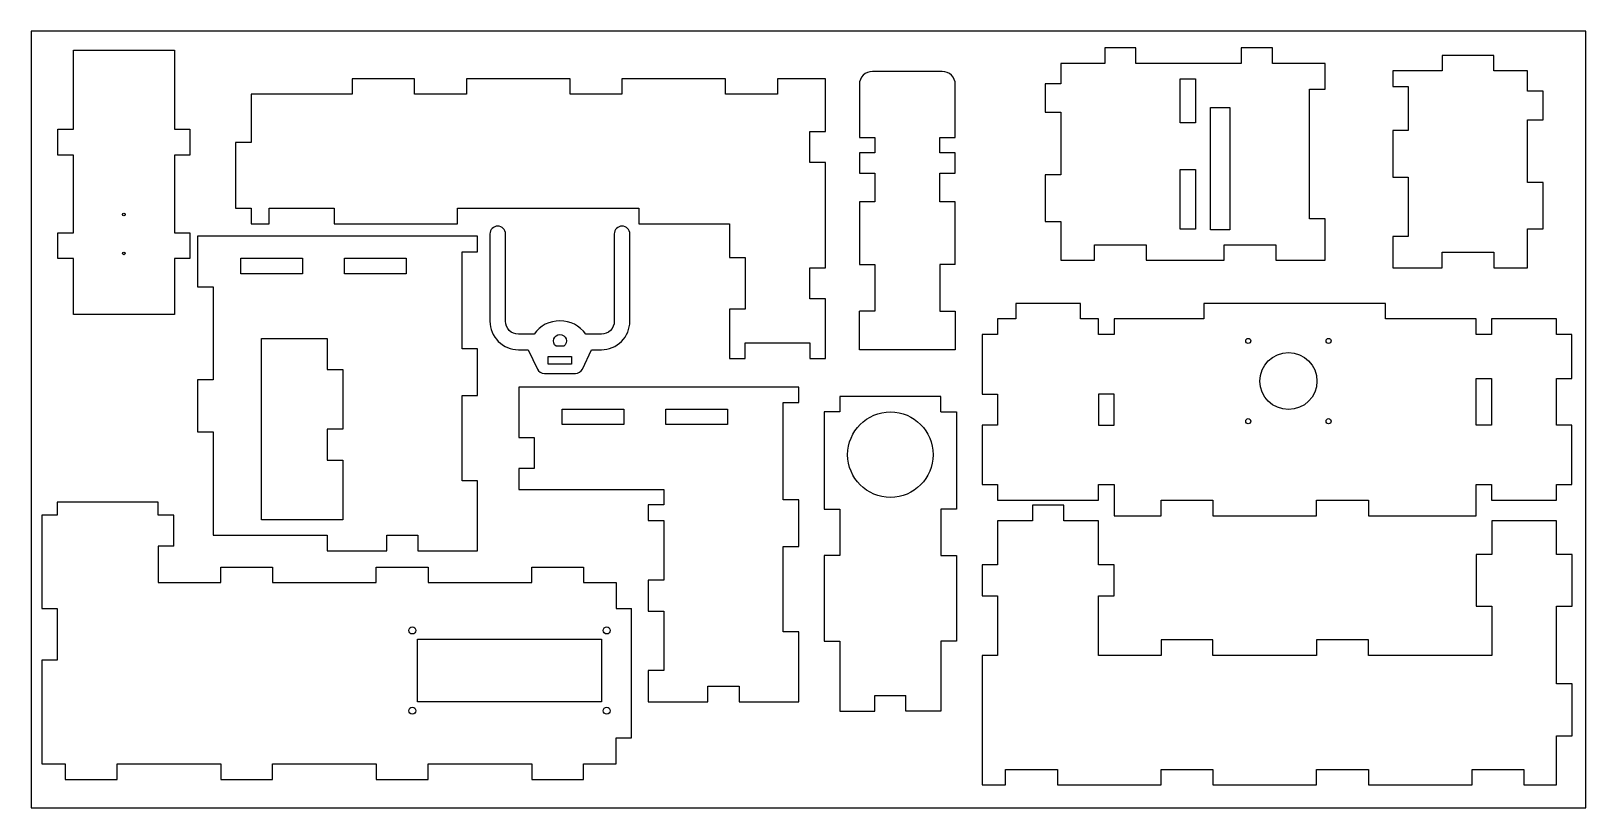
# Model space of a CAD drawing. Header units: millimetres. Extents: x 33707 to 34307, y 1890 to 2190.
import ezdxf

# ---------------------------------------------------------------- set-up
doc = ezdxf.new("R2010")
doc.units = ezdxf.units.MM

msp = doc.modelspace()

# ---------------------------------------------------------------- linework, layer by layer
at = {"color": 3}
msp.add_lwpolyline([(34306.6, 2189.81), (33706.6, 2189.81), (33706.6, 1889.81), (34306.6, 1889.81)], close=True, dxfattribs=at)
at = {"color": 3, "transparency": 33554687}
for points in [[(33761.92, 2111.95), (33767.92, 2111.95), (33767.92, 2101.95), (33761.92, 2101.95), (33761.92, 2080.42), (33722.92, 2080.42), (33722.92, 2101.95), (33716.92, 2101.95), (33716.92, 2111.95), (33722.92, 2111.95), (33722.92, 2141.95), (33716.92, 2141.95), (33716.92, 2151.95), (33722.92, 2151.95), (33722.92, 2182.47), (33761.92, 2182.47), (33761.92, 2151.95), (33767.92, 2151.95), (33767.92, 2141.95), (33761.92, 2141.95)], [(34155.98, 2154.32), (34149.98, 2154.32), (34149.98, 2171.32), (34155.98, 2171.32)], [(34169.19, 2113.12), (34161.73, 2113.12), (34161.73, 2160.29), (34169.19, 2160.29)], [(34155.98, 2113.32), (34149.98, 2113.32), (34149.98, 2136.32), (34155.98, 2136.32)], [(33872.92, 2049.1), (33878.92, 2049.1), (33878.92, 2067.1), (33872.92, 2067.1), (33872.92, 2104.6), (33878.92, 2104.6), (33878.92, 2110.6), (33770.86, 2110.6), (33770.86, 2091.1), (33776.86, 2091.1), (33776.86, 2055.1), (33770.86, 2055.1), (33770.86, 2035.1), (33776.86, 2035.1), (33776.86, 1995.1), (33820.86, 1995.1), (33820.86, 1989.1), (33843.89, 1989.1), (33843.89, 1995.1), (33855.89, 1995.1), (33855.89, 1989.1), (33878.92, 1989.1), (33878.92, 2016.09), (33872.92, 2016.09)], [(33811.38, 2102.1), (33811.38, 2096.1), (33787.58, 2096.1), (33787.58, 2102.1)], [(33851.38, 2102.1), (33851.38, 2096.1), (33827.58, 2096.1), (33827.58, 2102.1)], [(34229.22, 2078.65), (34229.22, 2084.64), (34159.22, 2084.64), (34159.22, 2078.65), (34124.56, 2078.65), (34124.56, 2072.65), (34118.56, 2072.65), (34118.56, 2078.65), (34111.56, 2078.65), (34111.56, 2084.65), (34086.56, 2084.65), (34086.56, 2078.65), (34079.56, 2078.65), (34079.56, 2072.65), (34073.56, 2072.65), (34073.56, 2049.65), (34079.56, 2049.65), (34079.56, 2037.65), (34073.56, 2037.65), (34073.56, 2014.65), (34079.56, 2014.65), (34079.56, 2008.65), (34118.56, 2008.65), (34118.56, 2014.65), (34124.56, 2014.65), (34124.56, 2002.65), (34142.67, 2002.65), (34142.67, 2008.65), (34162.67, 2008.65), (34162.67, 2002.65), (34202.67, 2002.65), (34202.67, 2008.65), (34222.67, 2008.65), (34222.67, 2002.65), (34264.22, 2002.65), (34264.22, 2014.65), (34270.22, 2014.65), (34270.22, 2008.65), (34295.22, 2008.65), (34295.22, 2014.65), (34301.22, 2014.65), (34301.22, 2037.65), (34295.22, 2037.65), (34295.22, 2055.65), (34301.22, 2055.65), (34301.22, 2072.63), (34295.22, 2072.63), (34295.22, 2078.65), (34270.22, 2078.65), (34270.22, 2072.65), (34264.22, 2072.65), (34264.22, 2078.65)], [(33795.51, 2071.1), (33820.86, 2071.1), (33820.86, 2059.1), (33826.86, 2059.1), (33826.86, 2036.1), (33820.86, 2036.1), (33820.86, 2024.1), (33826.86, 2024.1), (33826.86, 2001.1), (33795.51, 2001.1)], [(34270.22, 2055.65), (34270.22, 2037.65), (34264.22, 2037.65), (34264.22, 2055.65)], [(34124.56, 2049.65), (34118.56, 2049.65), (34118.56, 2037.65), (34124.56, 2037.65)], [(33935.3, 2043.83), (33935.3, 2037.83), (33911.5, 2037.83), (33911.5, 2043.83)], [(33975.3, 2043.83), (33975.3, 2037.83), (33951.5, 2037.83), (33951.5, 2043.83)], [(33926.73, 1954.95), (33926.73, 1930.75), (33855.73, 1930.75), (33855.73, 1954.95)]]:
    msp.add_lwpolyline(points, close=True, dxfattribs=at)
for points in [[(34186.95, 2101.32), (34205.98, 2101.32), (34205.98, 2117.32), (34199.98, 2117.32), (34199.98, 2167.32), (34205.98, 2167.32), (34205.98, 2177.32), (34185.6, 2177.32), (34185.6, 2183.32), (34173.6, 2183.32), (34173.6, 2177.32), (34132.97, 2177.32), (34132.97, 2183.32), (34120.97, 2183.32), (34120.97, 2177.32), (34103.93, 2177.32), (34103.93, 2169.5), (34097.93, 2169.5), (34097.93, 2158.47), (34103.93, 2158.47), (34103.93, 2134.29), (34097.93, 2134.29), (34097.93, 2116.29), (34103.93, 2116.29)], [(34284.13, 2098.44), (34284.13, 2113.4), (34290.13, 2113.4), (34290.13, 2131.4), (34284.13, 2131.4), (34284.13, 2155.59), (34290.13, 2155.59), (34290.13, 2166.61), (34284.13, 2166.61), (34284.13, 2174.44), (34271.11, 2174.44), (34271.11, 2180.44), (34251.11, 2180.44), (34251.11, 2174.44), (34232.08, 2174.44)], [(34232.08, 2174.44), (34232.08, 2168.44), (34238.08, 2168.44), (34238.08, 2151.44), (34232.08, 2151.44), (34232.08, 2133.44), (34238.08, 2133.44), (34238.08, 2110.44), (34232.08, 2110.44), (34232.08, 2098.44), (34251.11, 2098.44), (34251.11, 2104.44), (34271.11, 2104.44), (34271.11, 2098.44), (34284.13, 2098.44)], [(33934.61, 2171.42), (33934.61, 2165.42), (33914.61, 2165.42), (33914.61, 2171.42), (33874.61, 2171.42), (33874.61, 2165.42), (33854.61, 2165.42), (33854.61, 2171.42), (33830.5, 2171.42), (33830.5, 2165.42), (33791.5, 2165.42), (33791.5, 2146.77), (33785.5, 2146.77), (33785.5, 2121.42), (33791.5, 2121.42), (33791.5, 2115.42), (33798.5, 2115.42)], [(34013.16, 2063.37), (34013.16, 2086.4), (34007.16, 2086.4), (34007.16, 2098.4), (34013.16, 2098.4), (34013.16, 2139.03), (34007.16, 2139.03), (34007.16, 2151.03), (34013.16, 2151.03), (34013.16, 2171.42), (33994.61, 2171.42), (33994.61, 2165.42), (33974.61, 2165.42), (33974.61, 2171.42), (33934.61, 2171.42)], [(34032.24, 2148.75), (34032.24, 2142.75), (34026.24, 2142.75), (34026.24, 2134.93), (34032.24, 2134.93), (34032.24, 2123.9), (34026.24, 2123.9), (34026.24, 2099.69), (34032.24, 2099.69), (34032.24, 2081.69), (34026.24, 2081.69)], [(33798.5, 2115.42), (33798.5, 2121.42), (33823.5, 2121.42), (33823.5, 2115.42), (33871.16, 2115.42), (33871.16, 2121.42), (33941.16, 2121.42), (33941.16, 2115.42), (33976.16, 2115.42), (33976.16, 2102.39), (33982.16, 2102.39), (33982.16, 2082.39), (33976.16, 2082.39), (33976.16, 2063.37), (33982.16, 2063.37), (33982.16, 2069.37), (34007.16, 2069.37), (34007.16, 2063.37), (34013.16, 2063.37)], [(34103.93, 2116.29), (34103.93, 2101.32), (34116.95, 2101.32), (34116.95, 2107.32), (34136.95, 2107.32), (34136.95, 2101.32), (34166.95, 2101.32), (34166.95, 2107.32), (34186.95, 2107.32), (34186.95, 2101.32)], [(34063.24, 2099.69), (34057.24, 2099.69), (34057.24, 2081.69), (34063.24, 2081.69), (34063.24, 2066.75), (34026.24, 2066.75), (34026.24, 2081.69)], [(34002.84, 2052.33), (33894.79, 2052.33), (33894.79, 2032.83), (33900.79, 2032.83), (33900.79, 2020.83), (33894.79, 2020.83), (33894.79, 2012.83), (33950.79, 2012.83), (33950.79, 2006.83), (33944.79, 2006.83), (33944.79, 2000.83), (33950.79, 2000.83), (33950.79, 1977.83), (33944.79, 1977.83), (33944.79, 1965.83), (33950.79, 1965.83), (33950.79, 1942.83), (33944.79, 1942.83), (33944.79, 1930.83), (33967.81, 1930.83), (33967.81, 1936.83), (33979.81, 1936.83)], [(33979.81, 1936.83), (33979.81, 1930.83), (34002.84, 1930.83), (34002.84, 1957.81), (33996.84, 1957.81), (33996.84, 1990.83), (34002.84, 1990.83), (34002.84, 2008.83), (33996.84, 2008.83), (33996.84, 2046.33), (34002.84, 2046.33), (34002.84, 2052.33)], [(34057.71, 2042.73), (34057.71, 2048.73), (34018.71, 2048.73), (34018.71, 2042.73), (34012.71, 2042.73), (34012.71, 2005.23), (34018.71, 2005.23), (34018.71, 1987.23), (34012.71, 1987.23), (34012.71, 1954.21), (34018.71, 1954.21), (34018.71, 1927.23), (34032.21, 1927.23), (34032.21, 1933.23), (34044.21, 1933.23)], [(34057.71, 2042.73), (34063.71, 2042.73), (34063.71, 2005.23), (34057.71, 2005.23), (34057.71, 1987.23), (34063.71, 1987.23), (34063.71, 1954.21), (34057.71, 1954.21), (34057.71, 1927.23), (34044.21, 1927.23), (34044.21, 1933.23)], [(33761.69, 1990.85), (33761.69, 2002.85), (33755.69, 2002.85), (33755.69, 2007.85), (33716.69, 2007.85), (33716.69, 2002.85), (33710.69, 2002.85), (33710.69, 1966.85), (33716.69, 1966.85), (33716.69, 1946.85), (33710.69, 1946.85), (33710.69, 1906.85), (33719.8, 1906.85), (33719.8, 1900.85), (33739.8, 1900.85), (33739.8, 1906.85), (33779.8, 1906.85)], [(33761.69, 1990.85), (33755.69, 1990.85), (33755.69, 1976.85), (33779.8, 1976.85), (33779.8, 1982.85), (33799.8, 1982.85), (33799.8, 1976.85), (33839.8, 1976.85), (33839.8, 1982.85), (33859.8, 1982.85), (33859.8, 1976.85), (33899.8, 1976.85), (33899.8, 1982.85), (33919.8, 1982.85), (33919.8, 1976.85), (33932.35, 1976.85), (33932.35, 1966.85), (33938.35, 1966.85)], [(33779.8, 1906.85), (33779.8, 1900.85), (33799.8, 1900.85), (33799.8, 1906.85), (33839.8, 1906.85), (33839.8, 1900.85), (33859.8, 1900.85), (33859.8, 1906.85), (33899.8, 1906.85), (33899.8, 1900.85), (33919.8, 1900.85), (33919.8, 1906.85), (33932.35, 1906.85), (33932.35, 1916.85), (33938.35, 1916.85), (33938.35, 1966.85)]]:
    msp.add_lwpolyline(points, dxfattribs=at)
msp.add_lwpolyline([(34063.24, 2099.69), (34063.24, 2123.9), (34057.24, 2123.9), (34057.24, 2134.93), (34063.24, 2134.93), (34063.24, 2142.75), (34057.24, 2142.75), (34057.24, 2148.75), (34063.24, 2148.75), (34063.24, 2169.23, 0.414214), (34058.24, 2174.23), (34031.24, 2174.23, 0.414214), (34026.24, 2169.23), (34026.24, 2148.75), (34032.24, 2148.75)], format="xyb", dxfattribs=at)
at = {"color": 200, "transparency": 33554687}
for points in [[(33883.68, 2077.76, 0.414214), (33894.68, 2066.76), (33898.47, 2066.76), (33901.99, 2059.31, 0.29015), (33904.7, 2057.6), (33916.63, 2057.6, 0.29015), (33919.35, 2059.31), (33922.86, 2066.76), (33926.66, 2066.76, 0.414214), (33937.66, 2077.76), (33937.66, 2111.48, 1), (33931.66, 2111.48), (33931.66, 2077.76, -0.414214), (33926.66, 2072.76), (33920.64, 2072.76, 0.5188), (33900.69, 2072.76), (33894.68, 2072.76, -0.414214), (33889.68, 2077.76), (33889.68, 2111.48, 1), (33883.68, 2111.48)], [(33912.17, 2068.14), (33909.17, 2068.14, -3)]]:
    msp.add_lwpolyline(points, format="xyb", close=True, dxfattribs=at)
msp.add_lwpolyline([(33915.17, 2064.14), (33915.17, 2061.14), (33906.17, 2061.14), (33906.17, 2064.14)], close=True, dxfattribs=at)
at = {"color": 3}
for points in [[(34270.24, 1967.7), (34270.24, 1948.67), (34222.68, 1948.67), (34222.68, 1954.67), (34202.68, 1954.67), (34202.68, 1948.67), (34162.68, 1948.67), (34162.68, 1954.67), (34142.68, 1954.67), (34142.68, 1948.67), (34118.58, 1948.67), (34118.58, 1971.7), (34124.58, 1971.7), (34124.58, 1983.7), (34118.58, 1983.7), (34118.58, 2000.72), (34105.08, 2000.72), (34105.08, 2006.72), (34093.08, 2006.72), (34093.08, 2000.72), (34079.58, 2000.72), (34079.58, 1983.7), (34073.58, 1983.7), (34073.58, 1971.7), (34079.58, 1971.7), (34079.58, 1948.67), (34073.58, 1948.67), (34073.58, 1898.67), (34082.68, 1898.67), (34082.68, 1904.67), (34102.68, 1904.67), (34102.68, 1898.67), (34142.68, 1898.67), (34142.68, 1904.67), (34162.68, 1904.67), (34162.68, 1898.67), (34202.68, 1898.67), (34202.68, 1904.67), (34222.68, 1904.67), (34222.68, 1898.67), (34262.68, 1898.67), (34262.68, 1904.67)], [(34262.68, 1904.67), (34282.68, 1904.67), (34282.68, 1898.67), (34295.24, 1898.67), (34295.24, 1917.7), (34301.24, 1917.7), (34301.24, 1937.7), (34295.24, 1937.7), (34295.24, 1967.7), (34301.24, 1967.7), (34301.24, 1987.7), (34295.24, 1987.7), (34295.24, 2000.72), (34270.24, 2000.72), (34270.24, 1987.7), (34264.24, 1987.7), (34264.24, 1967.7), (34270.24, 1967.7)]]:
    msp.add_lwpolyline(points, dxfattribs=at)
at = {"color": 3, "transparency": 33554687}
for centre, radius in [((33742.42, 2118.95), 0.5), ((33742.42, 2103.95), 0.5), ((34176.31, 2070.15), 1), ((34207.31, 2070.15), 1), ((34191.81, 2054.65), 11), ((34038.21, 2026.23), 16.5), ((34176.31, 2039.15), 1), ((34207.31, 2039.15), 1), ((33853.73, 1958.35), 1.35), ((33928.73, 1958.35), 1.35), ((33853.73, 1927.35), 1.35), ((33928.73, 1927.35), 1.35)]:
    msp.add_circle(centre, radius, dxfattribs=at)

doc.saveas('drawing.dxf')
